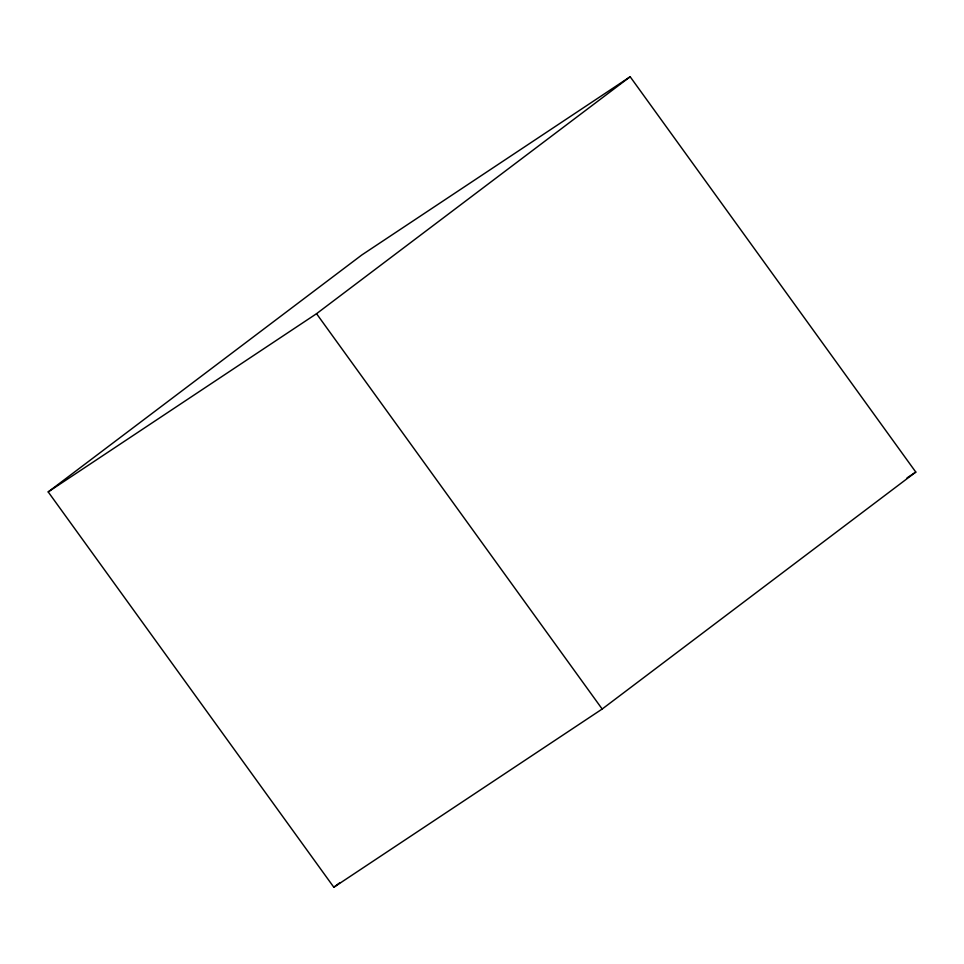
<?xml version="1.0" encoding="UTF-8"?>
<svg xmlns="http://www.w3.org/2000/svg" width="964" height="964" viewBox="0 0 964 964"><rect width="100%" height="100%" fill="white"/><g stroke="black" fill="none" stroke-linecap="round" stroke-linejoin="round"><path stroke-width="1.45" d="M48.2 491.917L361.825 254.966L630.167 76.746L915.8 472.083L602.175 709.034L333.833 887.254L48.2 491.917L316.541 313.698L630.167 76.746M333.833 887.254L339.846 882.711M907.028 477.915L915.8 472.083M316.541 313.698L602.175 709.034"/></g></svg>
